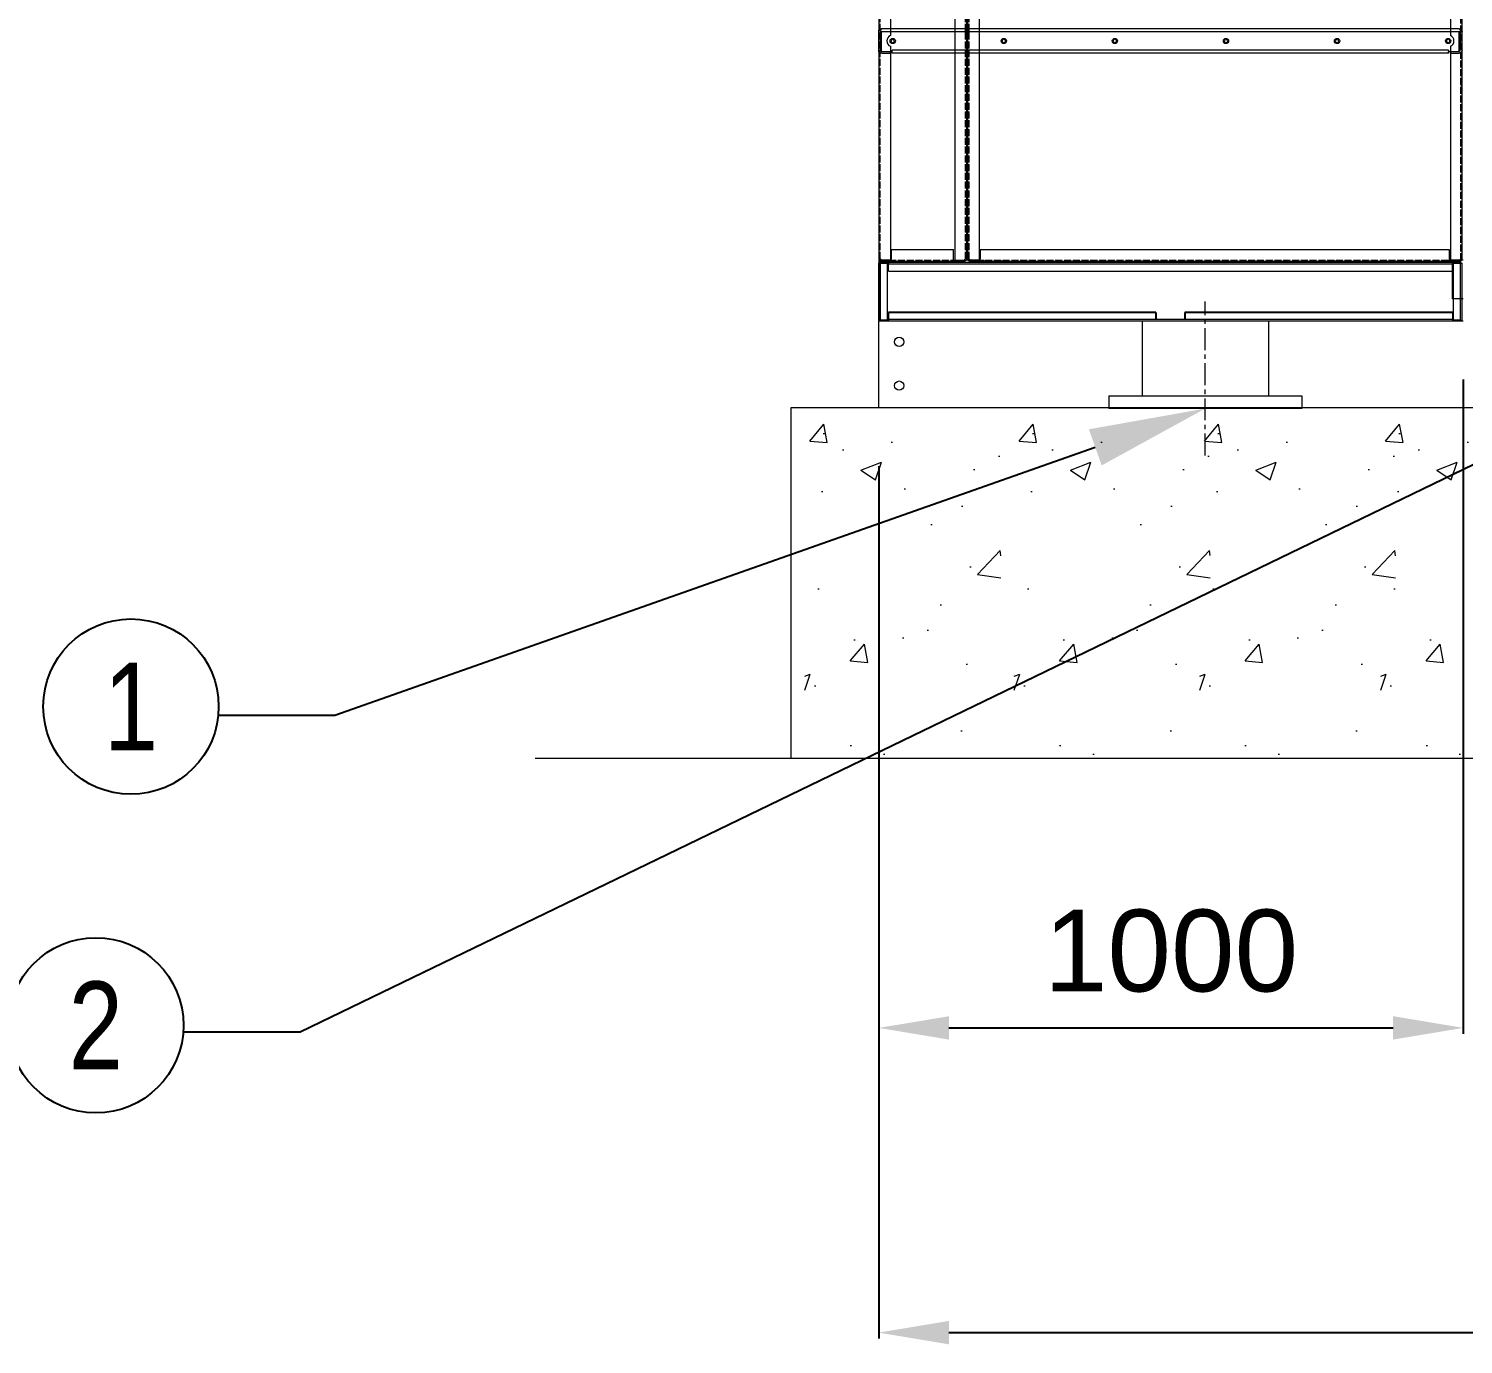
# Model space of a CAD drawing. Header units: millimetres. Extents: x -17070 to 48083, y -291348 to 45670.
# Drawn here: x 26322 to 28776, y 30706 to 32957 of the extents above; entities that cross this region are included whole.
import ezdxf
from ezdxf import colors
from ezdxf.entities.mleader import LeaderData, LeaderLine
from ezdxf.enums import TextEntityAlignment as Align
from ezdxf.math import Vec2, Vec3

# ---------------------------------------------------------------- set-up
doc = ezdxf.new("R2010")
doc.units = ezdxf.units.MM
doc.linetypes.add('CENTER', pattern=[2, 1.25, -0.25, 0.25, -0.25])
doc.linetypes.add('DASHED', pattern=[15, 12, -3])
for name, color, linetype in [('center', 1, 'CENTER'), ('냉각탑_dim', 1, 'Continuous'), ('냉각탑_text', 3, 'Continuous'), ('냉각탑_기초', 23, 'Continuous')]:
    doc.layers.add(name, color=color, linetype=linetype)
doc.styles.get("Standard").update_dxf_attribs({"font": 'arial.ttf'})
doc.dimstyles.new('1.40', dxfattribs={"dimscale": 20, "dimtxt": 1.5, "dimasz": 1, "dimexe": 0.5, "dimexo": 0.5, "dimgap": 0.5, "dimtad": 1, "dimdec": 0, "dimzin": 0, "dimdsep": 46, "dimtxsty": 'Standard', "dimcen": 0, "dimclrd": 2, "dimclre": 2, "dimclrt": 3, "dimadec": 0, "dimazin": 0, "dimtfac": 1, "dimtdec": 0, "dimtmove": 0, "dimatfit": 0, "dimfxl": 1, "dimtolj": 1, "dimtzin": 0, "dimlwd": -1, "dimlwe": -1, "dimarcsym": 0})

# ---------------------------------------------------------------- blocks, each defined once
blk = doc.blocks.new('*D545')
at = {"color": 2, "transparency": 16777216}
for p, q in [((28776, 32357.3), (28776, 31237.5)), ((27776, 32209), (27776, 31237.5)), ((27896, 31247.5), (28656, 31247.5))]:
    blk.add_line(p, q, dxfattribs=at)
for points in [[(27896, 31267.5), (27896, 31227.5), (27776, 31247.5)], [(28656, 31267.5), (28656, 31227.5), (28776, 31247.5)]]:
    blk.add_solid(points, dxfattribs=at)
at = {"layer": 'Defpoints', "color": 0, "transparency": 16777216}
for p in [(28776, 32457.3), (27776, 32309), (28776, 31247.5)]:
    blk.add_point(p, dxfattribs=at)
at = {"color": 3, "lineweight": 5, "transparency": 16777216, "insert": (28276, 31378.9), "char_height": 140, "attachment_point": 5}
blk.add_mtext('\\A1;1000', dxfattribs=at)
blk = doc.blocks.new('*D546')
at = {"color": 2, "transparency": 16777216}
for p, q in [((27776, 32209), (27776, 30716.1)), ((34176, 32209), (34176, 30716.1)), ((27896, 30726.1), (34056, 30726.1))]:
    blk.add_line(p, q, dxfattribs=at)
for points in [[(27896, 30746.1), (27896, 30706.1), (27776, 30726.1)], [(34056, 30746.1), (34056, 30706.1), (34176, 30726.1)]]:
    blk.add_solid(points, dxfattribs=at)
at = {"layer": 'Defpoints', "color": 0, "transparency": 16777216}
for p in [(27776, 32309), (34176, 32309), (34176, 30726.1)]:
    blk.add_point(p, dxfattribs=at)
at = {"color": 3, "lineweight": 5, "transparency": 16777216, "insert": (30976, 30857.6), "char_height": 140, "attachment_point": 5}
blk.add_mtext('\\A1;6400', dxfattribs=at)
blk = doc.blocks.new('485689')
at = {"color": 7, "lineweight": 13, "ltscale": 0.486}
for p, q in [((183525.3, 30767.5), (183525.3, 30864.7)), ((183528.1, 30767.5), (183528.1, 30864.7)), ((184520.5, 30864.7), (184520.5, 30767.5)), ((184523.3, 30864.7), (184523.3, 30767.5))]:
    blk.add_line(p, q, dxfattribs=at)
at = {"color": 7, "lineweight": 13, "ltscale": 0.014}
for p, q in [((183528.1, 30864.7), (183525.3, 30864.7)), ((183541.9, 30863.3), (183541.9, 30866.1)), ((184506.7, 30863.3), (184506.7, 30866.1)), ((184520.5, 30864.7), (184523.3, 30864.7)), ((183528.1, 30767.5), (183525.3, 30767.5)), ((183541.9, 30768.9), (183541.9, 30766.1)), ((184506.7, 30768.9), (184506.7, 30766.1)), ((184520.5, 30767.5), (184523.3, 30767.5))]:
    blk.add_line(p, q, dxfattribs=at)
at = {"color": 7, "lineweight": 13, "ltscale": 0.004}
for p, q in [((183526.9, 30866.1), (183527.7, 30866.1)), ((184520.9, 30866.1), (184521.7, 30866.1)), ((183527.7, 30766.1), (183526.9, 30766.1)), ((184521.7, 30766.1), (184520.9, 30766.1))]:
    blk.add_line(p, q, dxfattribs=at)
at = {"color": 7, "lineweight": 13, "ltscale": 0.007}
for p, q in [((183526.9, 30864.7), (183526.9, 30866.1)), ((183527.7, 30866.1), (183527.7, 30864.7)), ((184520.9, 30864.7), (184520.9, 30866.1)), ((184521.7, 30864.7), (184521.7, 30866.1)), ((183526.9, 30766.1), (183526.9, 30767.5)), ((183527.7, 30766.1), (183527.7, 30767.5)), ((184520.9, 30767.5), (184520.9, 30766.1)), ((184521.7, 30766.1), (184521.7, 30767.5))]:
    blk.add_line(p, q, dxfattribs=at)
at = {"color": 7, "lineweight": 13, "ltscale": 0.071}
for p, q in [((183541.9, 30866.1), (183527.7, 30866.1)), ((184520.9, 30866.1), (184506.7, 30866.1)), ((183527.7, 30766.1), (183541.9, 30766.1)), ((184506.7, 30766.1), (184520.9, 30766.1))]:
    blk.add_line(p, q, dxfattribs=at)
at = {"color": 7, "lineweight": 13, "ltscale": 0.061}
for p, q in [((183540.3, 30864.7), (183528.1, 30864.7)), ((183541.9, 30863.3), (183541.9, 30851.1)), ((184506.7, 30851.1), (184506.7, 30863.3)), ((184520.5, 30864.7), (184508.3, 30864.7)), ((183528.1, 30767.5), (183540.3, 30767.5)), ((184508.3, 30767.5), (184520.5, 30767.5))]:
    blk.add_line(p, q, dxfattribs=at)
at = {"color": 7, "lineweight": 13, "ltscale": 0.366205}
for p, q in [((183540.3, 30864.7), (183540.3, 30768.9)), ((184508.3, 30781.1), (184508.3, 30864.7))]:
    blk.add_line(p, q, dxfattribs=at)
at = {"color": 7, "lineweight": 13, "ltscale": 0.008}
for p, q in [((183540.3, 30864.5), (183541.9, 30864.5)), ((183540.3, 30863.3), (183541.9, 30863.3)), ((184506.7, 30866.1), (184506.7, 30864.5)), ((184506.7, 30864.5), (184508.3, 30864.5)), ((184506.7, 30863.3), (184508.3, 30863.3)), ((183541.9, 30768.9), (183540.3, 30768.9)), ((183541.9, 30767.7), (183540.3, 30767.7)), ((184508.3, 30768.9), (184506.7, 30768.9)), ((184508.3, 30767.7), (184506.7, 30767.7)), ((184506.7, 30766.1), (184506.7, 30767.7))]:
    blk.add_line(p, q, dxfattribs=at)
at = {"color": 7, "lineweight": 13}
for p, q in [((183541.9, 30866.1), (184506.7, 30866.1)), ((183541.9, 30863.3), (184506.7, 30863.3)), ((184506.7, 30851.1), (183541.9, 30851.1)), ((184506.7, 30768.9), (183541.9, 30768.9)), ((184506.7, 30766.1), (183541.9, 30766.1))]:
    blk.add_line(p, q, dxfattribs=at)
at = {"color": 7, "lineweight": 13, "ltscale": 0.001386}
for p, q in [((183541.9, 30866.1), (183541.9, 30865.8)), ((183541.9, 30766.1), (183541.9, 30766.4))]:
    blk.add_line(p, q, dxfattribs=at)
at = {"color": 7, "lineweight": 13, "ltscale": 0.076206}
for p, q in [((183540.3, 30782.7), (183540.3, 30767.5)), ((184508.3, 30767.5), (184508.3, 30782.7))]:
    blk.add_line(p, q, dxfattribs=at)
at = {"color": 7, "lineweight": 13, "ltscale": 0.05737}
for p, q in [((183541.9, 30780.4), (183541.9, 30768.9)), ((184506.7, 30780.4), (184506.7, 30768.9))]:
    blk.add_line(p, q, dxfattribs=at)
for p, q in [((183541.9, 30780.4), (183999.3, 30780.4)), ((183999.3, 30780.4), (183999.3, 30768.9)), ((184049.3, 30780.4), (184506.7, 30780.4)), ((184049.3, 30780.4), (184049.3, 30768.9))]:
    blk.add_line(p, q)
blk = doc.blocks.new('68679')
at = {"color": 7, "lineweight": 13, "ltscale": 0.0185}
for p, q in [((182651.6, 34840.2), (182651.6, 34855)), ((182654.8, 34840.2), (182654.8, 34855)), ((182651.6, 33867.4), (182651.6, 33882.2)), ((182654.8, 33867.4), (182654.8, 33882.2))]:
    blk.add_line(p, q, dxfattribs=at)
at = {"color": 7, "lineweight": 13, "ltscale": 0.02275}
for p, q in [((182654.8, 34837), (182654.8, 34855.2)), ((182654.8, 33867.2), (182654.8, 33885.4))]:
    blk.add_line(p, q, dxfattribs=at)
at = {"color": 7, "lineweight": 13, "ltscale": 0.042}
for p, q in [((182688.4, 34855.2), (182654.8, 34855.2)), ((182654.8, 33867.2), (182688.4, 33867.2))]:
    blk.add_line(p, q, dxfattribs=at)
at = {"color": 7, "lineweight": 13, "ltscale": 0.041987}
blk.add_line((182654.8, 34855.2), (182688.4, 34855.2), dxfattribs=at)
at = {"color": 7, "lineweight": 13, "ltscale": 0.0395}
for p, q in [((182656.8, 34860.2), (182688.4, 34860.2)), ((182688.4, 34857), (182656.8, 34857)), ((182688.4, 33865.4), (182656.8, 33865.4)), ((182656.8, 33862.2), (182688.4, 33862.2))]:
    blk.add_line(p, q, dxfattribs=at)
at = {"color": 7, "lineweight": 13, "ltscale": 0.004497}
for p, q in [((182692, 34857), (182688.4, 34857)), ((182692, 33865.4), (182688.4, 33865.4))]:
    blk.add_line(p, q, dxfattribs=at)
at = {"color": 7, "lineweight": 13, "ltscale": 0.00225}
for p, q in [((182688.4, 34857), (182688.4, 34855.2)), ((182688.4, 34855.2), (182688.4, 34857)), ((182688.4, 33867.2), (182688.4, 33865.4)), ((182688.4, 33865.4), (182688.4, 33867.2))]:
    blk.add_line(p, q, dxfattribs=at)
at = {"color": 7, "lineweight": 13}
for p, q in [((182688.4, 34855.2), (182688.4, 33867.2)), ((182693.6, 34855), (182693.6, 33867.4)), ((182651.6, 34837), (182651.6, 33885.4)), ((182651.6, 34837), (182651.6, 33885.4)), ((182656.8, 34837), (182656.8, 33885.4))]:
    blk.add_line(p, q, dxfattribs=at)
at = {"color": 7, "lineweight": 13, "ltscale": 0.0022}
for p, q in [((182691.2, 34857), (182692.6, 34858)), ((182691.2, 33865.4), (182692.6, 33864.3))]:
    blk.add_line(p, q, dxfattribs=at)
at = {"color": 7, "lineweight": 13, "ltscale": 0.004}
for p, q in [((182654.8, 34840.2), (182651.6, 34840.2)), ((182654.8, 34837), (182651.6, 34837)), ((182651.6, 33882.2), (182654.8, 33882.2))]:
    blk.add_line(p, q, dxfattribs=at)
at = {"color": 7, "lineweight": 13, "ltscale": 0.003999}
blk.add_line((182651.6, 34837), (182654.8, 34837), dxfattribs=at)
at = {"color": 7, "lineweight": 13, "ltscale": 0.003997}
blk.add_line((182654.8, 34837), (182654.8, 34840.2), dxfattribs=at)
at = {"color": 7, "lineweight": 13, "ltscale": 0.0025}
for p, q in [((182656.8, 34837), (182654.8, 34837)), ((182654.8, 33885.4), (182656.8, 33885.4))]:
    blk.add_line(p, q, dxfattribs=at)
at = {"color": 7, "lineweight": 13, "ltscale": 0.0065}
blk.add_line((182651.6, 33885.4), (182656.8, 33885.4), dxfattribs=at)
at = {"color": 7, "lineweight": 13, "ltscale": 0.004003}
blk.add_line((182654.8, 33882.2), (182654.8, 33885.4), dxfattribs=at)
at = {"color": 7, "lineweight": 13}
for centre in [(182672.6, 34836.2), (182672.6, 34646.2), (182672.6, 34456.2), (182672.6, 34266.2), (182672.6, 34076.2), (182672.6, 33886.2)]:
    blk.add_circle(centre, 3, dxfattribs=at)
for centre, radius, start, end in [((182656.8, 34855), 5.2, 90, 180), ((182656.8, 34855), 2, 90, 174.2609), ((182688.4, 34855), 5.2, 0, 90), ((182656.8, 33867.4), 5.2, 180, 270), ((182656.8, 33867.4), 2, 185.7392, 270), ((182688.4, 33867.4), 5.2, 270, 0)]:
    blk.add_arc(centre, radius, start, end, dxfattribs=at)
for points in [[(182693.6, 34855), (182693.6, 34855.3), (182693.5, 34855.6), (182693.3, 34855.9), (182692.9, 34856.3), (182692.3, 34856.7), (182692.2, 34856.8), (182692.1, 34856.9), (182692, 34857)], [(182693.6, 33867.4), (182693.6, 33867), (182693.5, 33866.7), (182693.3, 33866.4), (182692.9, 33866), (182692.3, 33865.6), (182692.2, 33865.5), (182692.1, 33865.4), (182692, 33865.4)]]:
    blk.add_open_spline(points, degree=5, knots=[0, 0, 0, 0, 0, 0, 6.191357, 6.191357, 6.191357, 7.828222, 7.828222, 7.828222, 7.828222, 7.828222, 7.828222], dxfattribs=at)
blk = doc.blocks.new('4578')
at = {"color": 7, "lineweight": 13}
for p, q in [((198914.8, 24657.8), (198914.8, 21163.2)), ((199064.8, 24657.8), (199064.8, 21163.2)), ((198917.7, 21161.5), (199062.8, 21161.5))]:
    blk.add_line(p, q, dxfattribs=at)
at = {"color": 7, "linetype": 'DASHED', "lineweight": 13}
for p, q in [((198916.8, 24657.8), (198916.8, 21163.2)), ((199062.8, 24657.8), (199062.8, 21163.2)), ((198917.7, 21163.5), (199064.8, 21163.5))]:
    blk.add_line(p, q, dxfattribs=at)
at = {"color": 7, "lineweight": 13, "ltscale": 0.058667}
for p, q in [((199044.8, 24657.8), (199044.8, 21163.2)), ((198934.8, 24610.4), (198934.8, 21547.7)), ((198934.8, 21529.4), (198934.8, 21163.2)), ((198936.8, 21181.5), (199042.8, 21181.5)), ((198936.8, 21164.9), (198936.8, 21181.5)), ((199042.8, 21161.5), (199042.8, 21181.5))]:
    blk.add_line(p, q, dxfattribs=at)
at = {"color": 7, "linetype": 'DASHED', "lineweight": 13, "ltscale": 0.003333}
for p, q in [((198914.8, 21462.5), (198916.8, 21462.5)), ((198914.8, 21456.5), (198916.8, 21456.5)), ((198914.8, 21262.5), (198916.8, 21262.5)), ((198914.8, 21256.5), (198916.8, 21256.5)), ((199064.8, 21262.5), (199062.8, 21262.5)), ((198917.7, 21163.5), (198917.7, 21161.5)), ((198934.3, 21161.5), (198934.3, 21163.5)), ((198936.8, 21161.5), (198936.8, 21163.5)), ((198943.3, 21161.5), (198943.3, 21163.5)), ((199045.3, 21161.5), (199045.3, 21163.5)), ((199061.9, 21163.5), (199061.9, 21161.5))]:
    blk.add_line(p, q, dxfattribs=at)
at = {"color": 7, "lineweight": 13, "ltscale": 0.002252}
for p, q in [((198914.8, 21163.2), (198916.2, 21163.2)), ((199064.8, 21163.2), (199063.5, 21163.2))]:
    blk.add_line(p, q, dxfattribs=at)
at = {"color": 7, "lineweight": 13, "ltscale": 0.002009}
for p, q in [((198917.4, 21163.2), (198916.2, 21163.2)), ((199062.3, 21163.2), (199063.5, 21163.2))]:
    blk.add_line(p, q, dxfattribs=at)
at = {"color": 7, "linetype": 'DASHED', "lineweight": 13, "ltscale": 0.001183}
for p, q in [((198916.8, 21163.2), (198916.8, 21164)), ((199062.8, 21163.2), (199062.8, 21164))]:
    blk.add_line(p, q, dxfattribs=at)
at = {"color": 7, "linetype": 'DASHED', "lineweight": 13, "ltscale": 0.0015}
for p, q in [((198916.8, 21163.5), (198917.7, 21163.5)), ((199062.8, 21163.5), (199061.9, 21163.5))]:
    blk.add_line(p, q, dxfattribs=at)
at = {"color": 7, "lineweight": 13, "ltscale": 0.001174}
for p, q in [((198916.8, 21162.5), (198916.8, 21163.2)), ((199062.8, 21162.5), (199062.8, 21163.2))]:
    blk.add_line(p, q, dxfattribs=at)
at = {"color": 7, "lineweight": 13, "ltscale": 0.00166}
for p, q in [((198916.8, 21162.5), (198916.8, 21161.5)), ((199062.8, 21162.5), (199062.8, 21161.5))]:
    blk.add_line(p, q, dxfattribs=at)
at = {"color": 7, "lineweight": 13, "ltscale": 0.0015}
for p, q in [((198916.8, 21161.5), (198917.7, 21161.5)), ((199062.8, 21161.5), (199061.9, 21161.5))]:
    blk.add_line(p, q, dxfattribs=at)
at = {"color": 7, "linetype": 'DASHED', "lineweight": 13, "ltscale": 0.001406}
for p, q in [((198917.4, 21163.2), (198918.2, 21163.2)), ((199062.3, 21163.2), (199061.4, 21163.2))]:
    blk.add_line(p, q, dxfattribs=at)
at = {"color": 7, "linetype": 'DASHED', "lineweight": 13, "ltscale": 0.027667}
for p, q in [((198934.8, 21163.2), (198918.2, 21163.2)), ((199044.8, 21163.2), (199061.4, 21163.2))]:
    blk.add_line(p, q, dxfattribs=at)
at = {"color": 7, "linetype": 'DASHED', "lineweight": 13, "ltscale": 0.002333}
blk.add_line((198936.8, 21163.5), (198936.8, 21164.9), dxfattribs=at)
at = {"color": 7, "lineweight": 13, "ltscale": 0.058667}
blk.add_circle((198938.8, 21538.5), 4.5, dxfattribs=at)
blk.add_arc((198938.8, 21538.5), 10, 113.5779, 246.4221, dxfattribs=at)
at = {"color": 7, "lineweight": 13}
for points in [[(198918.2, 21164.9), (198917.8, 21164.6), (198917.3, 21164.3), (198916.9, 21163.9), (198916.5, 21163.6), (198916.2, 21163.2)], [(198918.2, 21164.9), (198917.9, 21164.4), (198917.7, 21163.9), (198917.4, 21163.4), (198917.1, 21162.9), (198916.8, 21162.5)], [(199061.4, 21164.9), (199061.8, 21164.6), (199062.3, 21164.3), (199062.7, 21163.9), (199063.1, 21163.6), (199063.5, 21163.2)], [(199061.4, 21164.9), (199061.7, 21164.4), (199062, 21163.9), (199062.2, 21163.4), (199062.5, 21162.9), (199062.8, 21162.5)]]:
    blk.add_open_spline(points, degree=5, dxfattribs=at)
at = {"color": 7, "linetype": 'DASHED', "lineweight": 13}
for points in [[(198918.2, 21164.9), (198917.9, 21164.7), (198917.7, 21164.5), (198917.4, 21164.3), (198917.1, 21164.1), (198916.8, 21164)], [(198918.2, 21164.9), (198918, 21164.6), (198917.8, 21164.3), (198917.7, 21163.9), (198917.5, 21163.6), (198917.4, 21163.2)], [(199061.4, 21164.9), (199061.6, 21164.6), (199061.8, 21164.3), (199061.9, 21163.9), (199062.1, 21163.6), (199062.3, 21163.2)], [(199061.4, 21164.9), (199061.7, 21164.7), (199062, 21164.5), (199062.2, 21164.3), (199062.5, 21164.1), (199062.8, 21164)]]:
    blk.add_open_spline(points, degree=5, dxfattribs=at)
blk = doc.blocks.new('568596')
at = {"color": 7, "lineweight": 13, "ltscale": 0.00166}
for p, q in [((169550.9, 17462.9), (169549.9, 17462.9)), ((169550.9, 16620.9), (169549.9, 16620.9))]:
    blk.add_line(p, q, dxfattribs=at)
at = {"color": 7, "lineweight": 13, "ltscale": 0.0015}
for p, q in [((169549.9, 17462.9), (169549.9, 17462)), ((169549.9, 16621.8), (169549.9, 16620.9))]:
    blk.add_line(p, q, dxfattribs=at)
at = {"color": 7, "lineweight": 13}
for p, q in [((169549.9, 17462.9), (169549.9, 16621.8)), ((169549.9, 17462), (169549.9, 17436.4)), ((173046.2, 17464.9), (169551.6, 17464.9)), ((169551.6, 16618.9), (173046.2, 16618.9))]:
    blk.add_line(p, q, dxfattribs=at)
at = {"color": 7, "linetype": 'DASHED', "lineweight": 13, "ltscale": 0.003333}
for p, q in [((169551.9, 17462), (169549.9, 17462)), ((169644.9, 17464.9), (169644.9, 17462.9)), ((169650.9, 17464.9), (169650.9, 17462.9)), ((169844.9, 17464.9), (169844.9, 17462.9)), ((169850.9, 17464.9), (169850.9, 17462.9)), ((169549.9, 17445.4), (169551.9, 17445.4)), ((169549.9, 17442.9), (169551.9, 17442.9)), ((169549.9, 17436.4), (169551.9, 17436.4)), ((169549.9, 17407.4), (169551.9, 17407.4)), ((169549.9, 17398.4), (169551.9, 17398.4)), ((169549.9, 17217.4), (169551.9, 17217.4)), ((169549.9, 17208.4), (169551.9, 17208.4)), ((169549.9, 17027.4), (169551.9, 17027.4)), ((169549.9, 17018.4), (169551.9, 17018.4)), ((169549.9, 16837.4), (169551.9, 16837.4)), ((169549.9, 16828.4), (169551.9, 16828.4)), ((169549.9, 16647.4), (169551.9, 16647.4)), ((169549.9, 16640.9), (169551.9, 16640.9)), ((169549.9, 16638.4), (169551.9, 16638.4)), ((169551.9, 16621.8), (169549.9, 16621.8)), ((169644.9, 16620.9), (169644.9, 16618.9)), ((169650.9, 16620.9), (169650.9, 16618.9)), ((169844.9, 16620.9), (169844.9, 16618.9)), ((169850.9, 16620.9), (169850.9, 16618.9))]:
    blk.add_line(p, q, dxfattribs=at)
at = {"color": 7, "lineweight": 13, "ltscale": 0.001174}
for p, q in [((169550.9, 17462.9), (169551.6, 17462.9)), ((169550.9, 16620.9), (169551.6, 16620.9))]:
    blk.add_line(p, q, dxfattribs=at)
at = {"color": 7, "lineweight": 13, "ltscale": 0.002252}
for p, q in [((169551.6, 17464.9), (169551.6, 17463.6)), ((169551.6, 16618.9), (169551.6, 16620.3))]:
    blk.add_line(p, q, dxfattribs=at)
at = {"color": 7, "lineweight": 13, "ltscale": 0.002009}
for p, q in [((169551.6, 17462.4), (169551.6, 17463.6)), ((169551.6, 16621.5), (169551.6, 16620.3))]:
    blk.add_line(p, q, dxfattribs=at)
at = {"color": 7, "linetype": 'DASHED', "lineweight": 13}
for p, q in [((173046.2, 17462.9), (169551.6, 17462.9)), ((169551.9, 17464.9), (169551.9, 16621.8)), ((169551.9, 17462), (169551.9, 17436.4)), ((169551.6, 16620.9), (173046.2, 16620.9))]:
    blk.add_line(p, q, dxfattribs=at)
at = {"color": 7, "linetype": 'DASHED', "lineweight": 13, "ltscale": 0.001183}
for p, q in [((169551.6, 17462.9), (169552.3, 17462.9)), ((169551.6, 16620.9), (169552.3, 16620.9))]:
    blk.add_line(p, q, dxfattribs=at)
at = {"color": 7, "linetype": 'DASHED', "lineweight": 13, "ltscale": 0.001406}
for p, q in [((169551.6, 17462.4), (169551.6, 17461.5)), ((169551.6, 16621.5), (169551.6, 16622.3))]:
    blk.add_line(p, q, dxfattribs=at)
at = {"color": 7, "linetype": 'DASHED', "lineweight": 13, "ltscale": 0.027667}
for p, q in [((169551.6, 17444.9), (169551.6, 17461.5)), ((169551.6, 16622.3), (169551.6, 16638.9))]:
    blk.add_line(p, q, dxfattribs=at)
at = {"color": 7, "linetype": 'DASHED', "lineweight": 13, "ltscale": 0.0015}
for p, q in [((169551.9, 17462.9), (169551.9, 17462)), ((169551.9, 16621.8), (169551.9, 16620.9))]:
    blk.add_line(p, q, dxfattribs=at)
at = {"color": 7, "lineweight": 13, "ltscale": 0.058667}
for p, q in [((173046.2, 17444.9), (169551.6, 17444.9)), ((169553.3, 17442.9), (169569.9, 17442.9)), ((169569.9, 17444.9), (169569.9, 16640.9)), ((169917.7, 16638.9), (169551.6, 16638.9)), ((169569.9, 16640.9), (169551.9, 16640.9)), ((169999.2, 16638.9), (169936.1, 16638.9))]:
    blk.add_line(p, q, dxfattribs=at)
at = {"color": 7, "linetype": 'DASHED', "lineweight": 13, "ltscale": 0.002333}
blk.add_line((169551.9, 17442.9), (169553.3, 17442.9), dxfattribs=at)
at = {"color": 7, "lineweight": 13, "ltscale": 0.058667}
for centre in [(169926.9, 17402.9), (169926.9, 16642.9)]:
    blk.add_circle(centre, 4.5, dxfattribs=at)
at = {"color": 7, "lineweight": 13}
for centre in [(169926.9, 17212.9), (169926.9, 17022.9), (169926.9, 16832.9)]:
    blk.add_circle(centre, 4.5, dxfattribs=at)
at = {"color": 7, "lineweight": 13, "ltscale": 0.058667}
blk.add_arc((169926.9, 16642.9), 10, 203.5779, 336.4221, dxfattribs=at)
at = {"color": 7, "lineweight": 13}
for points in [[(169553.3, 17461.5), (169552.8, 17461.8), (169552.3, 17462.1), (169551.8, 17462.4), (169551.3, 17462.6), (169550.9, 17462.9)], [(169553.3, 17461.5), (169553, 17462), (169552.6, 17462.4), (169552.3, 17462.8), (169552, 17463.2), (169551.6, 17463.6)], [(169553.3, 16622.3), (169552.8, 16622.1), (169552.3, 16621.8), (169551.8, 16621.5), (169551.3, 16621.2), (169550.9, 16620.9)], [(169553.3, 16622.3), (169553, 16621.9), (169552.6, 16621.5), (169552.3, 16621), (169552, 16620.6), (169551.6, 16620.3)]]:
    blk.add_open_spline(points, degree=5, dxfattribs=at)
at = {"color": 7, "linetype": 'DASHED', "lineweight": 13}
for points in [[(169553.3, 17461.5), (169553, 17461.7), (169552.6, 17461.9), (169552.3, 17462.1), (169551.9, 17462.2), (169551.6, 17462.4)], [(169553.3, 17461.5), (169553.1, 17461.8), (169552.9, 17462.1), (169552.7, 17462.4), (169552.5, 17462.6), (169552.3, 17462.9)], [(169553.3, 16622.3), (169553, 16622.1), (169552.6, 16622), (169552.3, 16621.8), (169551.9, 16621.6), (169551.6, 16621.5)], [(169553.3, 16622.3), (169553.1, 16622), (169552.9, 16621.8), (169552.7, 16621.5), (169552.5, 16621.2), (169552.3, 16620.9)]]:
    blk.add_open_spline(points, degree=5, dxfattribs=at)
blk = doc.blocks.new('1')
at = {"lineweight": 20}
for p, q in [((27776, 36057.3), (27776, 32457.3)), ((27776, 32457.3), (28776, 32457.3))]:
    blk.add_line(p, q, dxfattribs=at)
at = {"color": 7, "lineweight": 20}
for p, q in [((28756.8, 32561.5), (28756.8, 32495.2)), ((28226.4, 32457.3), (28226.4, 32329.3)), ((28442.7, 32457.3), (28442.7, 32329.3)), ((28169.6, 32329.3), (28499.6, 32329.3)), ((28169.6, 32329.3), (28169.6, 32307.3)), ((28499.6, 32329.3), (28499.6, 32307.3)), ((28499.6, 32307.3), (28169.6, 32307.3))]:
    blk.add_line(p, q, dxfattribs=at)
at = {"color": 7, "lineweight": 20, "ltscale": 0.479992}
for p, q in [((28776, 32561.5), (28756.8, 32561.5)), ((28776, 32495.2), (28756.8, 32495.2))]:
    blk.add_line(p, q, dxfattribs=at)
at = {"color": 0, "lineweight": 20}
blk.add_line((27776, 32309), (27776, 32457.3), dxfattribs=at)
at = {"lineweight": 5}
blk.add_line((27776, 32309), (34176, 32309), dxfattribs=at)
at = {"lineweight": 20}
for centre in [(27811, 32421.5), (27811, 32346.5)]:
    blk.add_circle(centre, 8, dxfattribs=at)
at = {"ltscale": 7.5}
blk.add_blockref('4578', (-171138.8, 11397.8), dxfattribs=at)
at = {"ltscale": 7.5, "rotation": 90}
blk.add_blockref('568596', (45392.9, -136990.6), dxfattribs=at)
at = {"ltscale": 7.5, "xscale": -1, "rotation": 270}
blk.add_blockref('68679', (-6086.2, -149736.3), dxfattribs=at)
at = {"ltscale": 7.5, "xscale": -1}
blk.add_blockref('485689', (212299.2, 1691.2), dxfattribs=at)

msp = doc.modelspace()

# ---------------------------------------------------------------- hatches: boundary and pattern name
at = {"layer": '냉각탑_기초', "lineweight": 20, "ltscale": 30}
h = msp.add_hatch(dxfattribs=at)
h.set_pattern_fill('AR-CONC', color=256, scale=50, style=0)
h.set_pattern_definition([(50, (13056.25, 15767.66), (358.63, -31.376), [37.5, -412.5]), (355, (13056.25, 15767.66), (-69.3757, 376.096), [30, -330]), (100.4514, (13086.14, 15765.05), (289.2547, 344.72), [31.87, -350.571]), (46.1842, (13056.25, 15867.66), (533.6205, -82.7595), [56.25, -618.75]), (96.6356, (13100.7, 15860.76), (467.331, 487.059), [47.805, -525.856]), (351.1842, (13056.25, 15867.66), (467.331, 487.059), [45, -495]), (21, (13106.25, 15842.66), (298.4535, -201.3094), [37.5, -412.5]), (326, (13106.25, 15842.66), (121.6577, 362.575), [30, -330]), (71.4514, (13131.13, 15825.9), (420.1113, 161.265), [31.87, -350.571]), (37.5, (13056.25, 15767.66), (6.0799, 166.4469), [0, -326, 0, -335, 0, -331.25]), (7.5, (13056.25, 15767.66), (131.5348, 197.2059), [0, -191, 0, -318.5, 0, -126.25]), (327.5, (12944.75, 15767.66), (266.9112, -11.2774), [0, -125, 0, -390, 0, -517.5]), (317.5, (12894.75, 15767.66), (291.593, 50.0525), [0, -162.5, 0, -259, 0, -367.5])])
h.paths.add_polyline_path([(27984.8, 32309), (27649.8, 32309), (27649.8, 31709), (27984.8, 31709)])
h = msp.add_hatch(dxfattribs=at)
h.set_pattern_fill('AR-CONC', color=256, scale=50, style=0)
h.set_pattern_definition([(50, (13414.42, 15767.66), (358.63, -31.376), [37.5, -412.5]), (355, (13414.4, 15767.66), (-69.3757, 376.096), [30, -330]), (100.4514, (13444.3, 15765.05), (289.2547, 344.72), [31.87, -350.571]), (46.1842, (13414.4, 15867.66), (533.6205, -82.7595), [56.25, -618.75]), (96.6356, (13458.9, 15860.76), (467.331, 487.059), [47.805, -525.856]), (351.1842, (13414.4, 15867.66), (467.331, 487.059), [45, -495]), (21, (13464.42, 15842.66), (298.4535, -201.3094), [37.5, -412.5]), (326, (13464.4, 15842.66), (121.6577, 362.575), [30, -330]), (71.4514, (13489.3, 15825.9), (420.1113, 161.265), [31.87, -350.571]), (37.5, (13414.42, 15767.66), (6.0799, 166.4469), [0, -326, 0, -335, 0, -331.25]), (7.5, (13414.42, 15767.66), (131.5348, 197.2059), [0, -191, 0, -318.5, 0, -126.25]), (327.5, (13302.92, 15767.66), (266.9112, -11.2774), [0, -125, 0, -390, 0, -517.5]), (317.5, (13252.92, 15767.66), (291.593, 50.0525), [0, -162.5, 0, -259, 0, -367.5])])
h.paths.add_polyline_path([(28342.9, 32309), (28007.9, 32309), (28007.9, 31709), (28342.9, 31709)])
h = msp.add_hatch(dxfattribs=at)
h.set_pattern_fill('AR-CONC', color=256, scale=50, style=0)
h.set_pattern_definition([(50, (13731.54, 15767.66), (358.63, -31.376), [37.5, -412.5]), (355, (13731.54, 15767.66), (-69.3757, 376.096), [30, -330]), (100.4514, (13761.42, 15765.05), (289.2547, 344.72), [31.87, -350.571]), (46.1842, (13731.54, 15867.66), (533.6205, -82.7595), [56.25, -618.75]), (96.6356, (13776, 15860.76), (467.331, 487.059), [47.805, -525.856]), (351.1842, (13731.54, 15867.66), (467.331, 487.059), [45, -495]), (21, (13781.54, 15842.66), (298.4535, -201.3094), [37.5, -412.5]), (326, (13781.54, 15842.66), (121.6577, 362.575), [30, -330]), (71.4514, (13806.4, 15825.9), (420.1113, 161.265), [31.87, -350.571]), (37.5, (13731.54, 15767.66), (6.0799, 166.4469), [0, -326, 0, -335, 0, -331.25]), (7.5, (13731.54, 15767.66), (131.5348, 197.2059), [0, -191, 0, -318.5, 0, -126.25]), (327.5, (13620.04, 15767.66), (266.9112, -11.2774), [0, -125, 0, -390, 0, -517.5]), (317.5, (13570.04, 15767.66), (291.593, 50.0525), [0, -162.5, 0, -259, 0, -367.5])])
h.paths.add_polyline_path([(28660.1, 32309), (28325.1, 32309), (28325.1, 31709), (28660.1, 31709)])
h = msp.add_hatch(dxfattribs=at)
h.set_pattern_fill('AR-CONC', color=256, scale=50, style=0)
h.set_pattern_definition([(50, (14041.2, 15767.66), (358.63, -31.376), [37.5, -412.5]), (355, (14041.2, 15767.66), (-69.3757, 376.096), [30, -330]), (100.4514, (14071.1, 15765.05), (289.2547, 344.72), [31.87, -350.571]), (46.1842, (14041.2, 15867.66), (533.6205, -82.7595), [56.25, -618.75]), (96.6356, (14085.67, 15860.76), (467.331, 487.059), [47.805, -525.856]), (351.1842, (14041.2, 15867.66), (467.331, 487.059), [45, -495]), (21, (14091.2, 15842.66), (298.4535, -201.3094), [37.5, -412.5]), (326, (14091.2, 15842.66), (121.6577, 362.575), [30, -330]), (71.4514, (14116.07, 15825.9), (420.1113, 161.265), [31.87, -350.571]), (37.5, (14041.2, 15767.66), (6.0799, 166.4469), [0, -326, 0, -335, 0, -331.25]), (7.5, (14041.2, 15767.66), (131.5348, 197.2059), [0, -191, 0, -318.5, 0, -126.25]), (327.5, (13929.7, 15767.66), (266.9112, -11.2774), [0, -125, 0, -390, 0, -517.5]), (317.5, (13879.7, 15767.66), (291.593, 50.0525), [0, -162.5, 0, -259, 0, -367.5])])
h.paths.add_polyline_path([(28969.7, 32309), (28634.7, 32309), (28634.7, 31709), (28969.7, 31709)])

# ---------------------------------------------------------------- linework, layer by layer
at = {"layer": 'center', "lineweight": 20, "ltscale": 30}
msp.add_line((28334.6, 32227.2), (28334.6, 32490.3), dxfattribs=at)
at = {"layer": '냉각탑_dim', "linetype": 'ByBlock', "lineweight": -3}
for centre in [(26497, 31797.3), (26436.9, 31251.9)]:
    msp.add_circle(centre, 150, dxfattribs=at)
at = {"layer": '냉각탑_기초', "lineweight": 20, "ltscale": 30}
for p, q in [((27626, 31709), (27626, 32309)), ((27626, 32309), (34326, 32309)), ((27188.4, 31709), (34743.3, 31709))]:
    msp.add_line(p, q, dxfattribs=at)

# ---------------------------------------------------------------- block references
msp.add_blockref('1', (0, 0))

# ---------------------------------------------------------------- texts
at = {"layer": '냉각탑_text', "width": 0.8}
for s, p in [('1', (26497, 31797.3)), ('2', (26436.9, 31251.9))]:
    msp.add_text(s, height=150, dxfattribs=at).set_placement(p, align=Align.MIDDLE_CENTER)

# ---------------------------------------------------------------- dimensions: what is measured, and where the dimension line sits
at = {"lineweight": 5}
for base, p2, picture, middle in [((28776, 31247.5), (28776, 32457.3), '*D545', (28276, 31378.9)), ((34176, 30726.1), (34176, 32309), '*D546', (30976, 30857.6))]:
    dim = msp.add_linear_dim(base=base, p1=(27776, 32309), p2=p2, dimstyle='1.40', override={"dimtxt": 7, "dimasz": 6, "dimexo": 5, "dimgap": 3}, dxfattribs=at)
    dim.commit()
    dim.dimension.update_dxf_attribs({"geometry": picture, "text_midpoint": middle})

# ---------------------------------------------------------------- leaders
at = {"layer": '냉각탑_dim', "lineweight": -3}
ml = msp.add_multileader_mtext('Standard', dxfattribs=at)
ml.set_content('')
ml.set_leader_properties(color=256)
ml.build(insert=Vec2(0, 0))
ml.multileader.update_dxf_attribs({"text_right_attachment_type": 6, "dogleg_length": 5, "arrow_head_size": 199.5, "scale": 30})
ctx = ml.context
ctx.base_point, ctx.scale, ctx.char_height, ctx.arrow_head_size, ctx.landing_gap_size, ctx.plane_origin = Vec3(26586.8, 31240), 30, 7.18, 199.5, 3.59, Vec3(29121.2, 30810.4)
ctx.right_attachment, ctx.text_align_type = 6, 2
notes = []
notes.append((ctx, [(0, (1, 1, 0), (26786.3, 31240), (-1, 0), 199.5, [(0, [(28991.1, 32307.3)], 0, [])])]))
ctx.mtext, ml.multileader.dxf.content_type = None, 0
ml = msp.add_multileader_mtext('Standard', dxfattribs=at)
ml.set_content('')
ml.set_leader_properties(color=256)
ml.build(insert=Vec2(0, 0))
ml.multileader.update_dxf_attribs({"text_right_attachment_type": 6, "dogleg_length": 5, "arrow_head_size": 199.5, "scale": 30})
ctx = ml.context
ctx.base_point, ctx.scale, ctx.char_height, ctx.arrow_head_size, ctx.landing_gap_size, ctx.plane_origin = Vec3(26646.2, 31781.8), 30, 7.18, 199.5, 3.59, Vec3(28464.6, 30810.4)
ctx.right_attachment, ctx.text_align_type = 6, 2
notes.append((ctx, [(0, (1, 1, 0), (26845.7, 31781.8), (-1, 0), 199.5, [(0, [(28334.6, 32307.3)], 0, [])])]))
ctx.mtext, ml.multileader.dxf.content_type = None, 0
for ctx, leaders in notes:
    for number, flags, end, landing, length, lines in leaders:
        leader = LeaderData()
        leader.index, (leader.has_last_leader_line, leader.has_dogleg_vector, leader.attachment_direction) = number, flags
        leader.last_leader_point, leader.dogleg_vector, leader.dogleg_length = Vec3(end), Vec3(landing), length
        for number, points, colour, breaks in lines:
            line = LeaderLine()
            line.index, line.vertices, line.color, line.breaks = number, Vec3.list(points), colors.encode_raw_color(colour), breaks
            leader.lines.append(line)
        ctx.leaders.append(leader)

doc.saveas('drawing.dxf')
